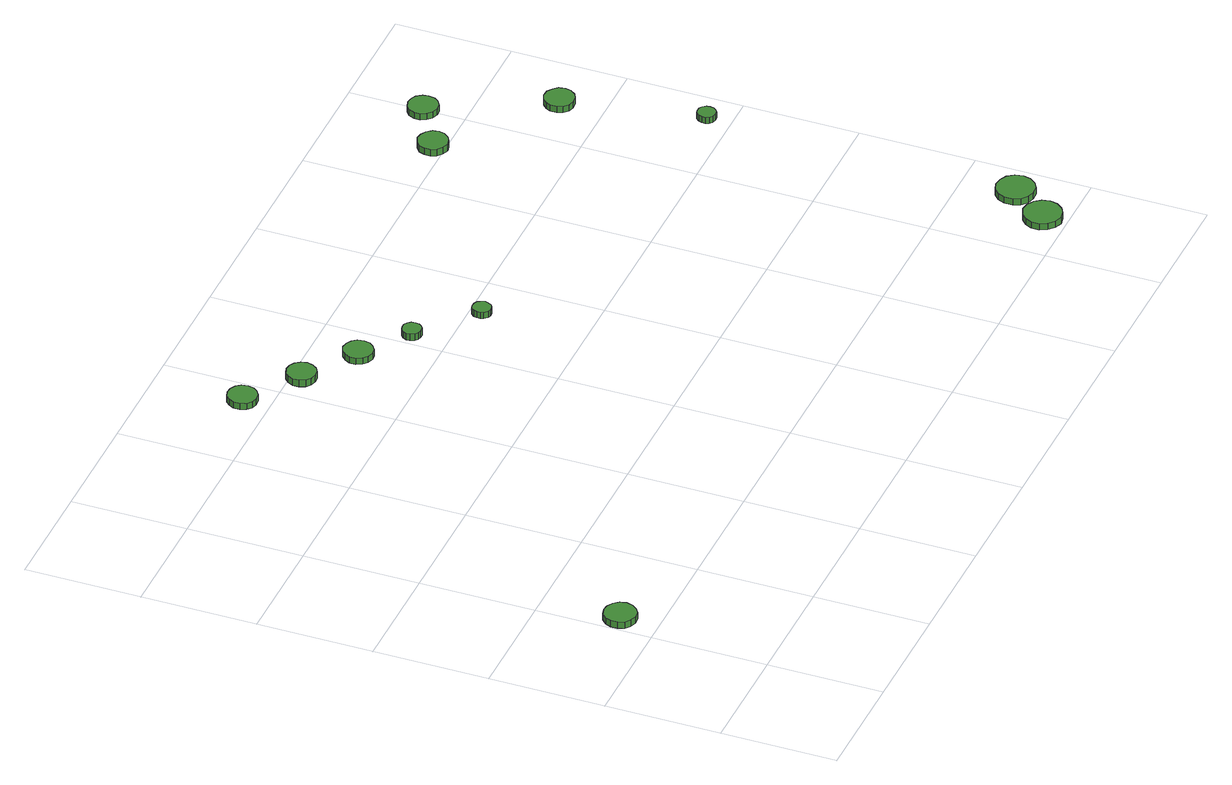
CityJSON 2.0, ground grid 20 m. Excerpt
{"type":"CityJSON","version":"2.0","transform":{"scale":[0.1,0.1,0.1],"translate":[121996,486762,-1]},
"CityObjects":{
"tree1":{"type":"SolitaryVegetationObject","attributes":{"function":"something"},"geometry":[{"type":"MultiSurface","lod":"1","boundaries":[[[0,1,2,3,4,5,6,7,8,9,10,11,12,13,14]],[[15,16,17,18,19,20,21,22,23,24,25,26,27,28,29]],[[0,29,28,1]],[[1,28,27,2]],[[2,27,26,3]],[[3,26,25,4]],[[4,25,24,5]],[[5,24,23,6]],[[6,23,22,7]],[[7,22,21,8]],[[8,21,20,9]],[[9,20,19,10]],[[10,19,18,11]],[[11,18,17,12]],[[12,17,16,13]],[[13,16,15,14]],[[14,15,29,0]]]}]},
"tree2":{"type":"SolitaryVegetationObject","attributes":{"function":"something"},"geometry":[{"type":"MultiSurface","lod":"1","boundaries":[[[30,31,32,33,34,35,36,37,38,39,40,41,42,43,44]],[[45,46,47,48,49,50,51,52,53,54,55,56,57,58,59]],[[30,59,58,31]],[[31,58,57,32]],[[32,57,56,33]],[[33,56,55,34]],[[34,55,54,35]],[[35,54,53,36]],[[36,53,52,37]],[[37,52,51,38]],[[38,51,50,39]],[[39,50,49,40]],[[40,49,48,41]],[[41,48,47,42]],[[42,47,46,43]],[[43,46,45,44]],[[44,45,59,30]]]}]},
"tree3":{"type":"SolitaryVegetationObject","attributes":{"function":"something"},"geometry":[{"type":"MultiSurface","lod":"1","boundaries":[[[60,61,62,63,64,65,66,67,68,69,70,71,72,73,74]],[[75,76,77,78,79,80,81,82,83,84,85,86,87,88,89]],[[60,89,88,61]],[[61,88,87,62]],[[62,87,86,63]],[[63,86,85,64]],[[64,85,84,65]],[[65,84,83,66]],[[66,83,82,67]],[[67,82,81,68]],[[68,81,80,69]],[[69,80,79,70]],[[70,79,78,71]],[[71,78,77,72]],[[72,77,76,73]],[[73,76,75,74]],[[74,75,89,60]]]}]},
"tree4":{"type":"SolitaryVegetationObject","attributes":{"function":"something"},"geometry":[{"type":"MultiSurface","lod":"1","boundaries":[[[90,91,92,93,94,95,96,97,98,99,100,101,102,103,104]],[[105,106,107,108,109,110,111,112,113,114,115,116,117,118,119]],[[90,119,118,91]],[[91,118,117,92]],[[92,117,116,93]],[[93,116,115,94]],[[94,115,114,95]],[[95,114,113,96]],[[96,113,112,97]],[[97,112,111,98]],[[98,111,110,99]],[[99,110,109,100]],[[100,109,108,101]],[[101,108,107,102]],[[102,107,106,103]],[[103,106,105,104]],[[104,105,119,90]]]}]},
"tree5":{"type":"SolitaryVegetationObject","attributes":{"function":"something"},"geometry":[{"type":"MultiSurface","lod":"1","boundaries":[[[120,121,122,123,124,125,126,127,128,129,130,131,132,133,134]],[[135,136,137,138,139,140,141,142,143,144,145,146,147,148,149]],[[120,149,148,121]],[[121,148,147,122]],[[122,147,146,123]],[[123,146,145,124]],[[124,145,144,125]],[[125,144,143,126]],[[126,143,142,127]],[[127,142,141,128]],[[128,141,140,129]],[[129,140,139,130]],[[130,139,138,131]],[[131,138,137,132]],[[132,137,136,133]],[[133,136,135,134]],[[134,135,149,120]]]}]},
"tree6":{"type":"SolitaryVegetationObject","attributes":{"function":"something"},"geometry":[{"type":"MultiSurface","lod":"1","boundaries":[[[150,151,152,153,154,155,156,157,158,159,160,161,162,163,164]],[[165,166,167,168,169,170,171,172,173,174,175,176,177,178,179]],[[150,179,178,151]],[[151,178,177,152]],[[152,177,176,153]],[[153,176,175,154]],[[154,175,174,155]],[[155,174,173,156]],[[156,173,172,157]],[[157,172,171,158]],[[158,171,170,159]],[[159,170,169,160]],[[160,169,168,161]],[[161,168,167,162]],[[162,167,166,163]],[[163,166,165,164]],[[164,165,179,150]]]}]},
"tree7":{"type":"SolitaryVegetationObject","attributes":{"function":"something"},"geometry":[{"type":"MultiSurface","lod":"1","boundaries":[[[180,181,182,183,184,185,186,187,188,189,190,191,192,193,194]],[[195,196,197,198,199,200,201,202,203,204,205,206,207,208,209]],[[180,209,208,181]],[[181,208,207,182]],[[182,207,206,183]],[[183,206,205,184]],[[184,205,204,185]],[[185,204,203,186]],[[186,203,202,187]],[[187,202,201,188]],[[188,201,200,189]],[[189,200,199,190]],[[190,199,198,191]],[[191,198,197,192]],[[192,197,196,193]],[[193,196,195,194]],[[194,195,209,180]]]}]},
"tree8":{"type":"SolitaryVegetationObject","attributes":{"function":"something"},"geometry":[{"type":"MultiSurface","lod":"1","boundaries":[[[210,211,212,213,214,215,216,217,218,219,220,221,222,223,224]],[[225,226,227,228,229,230,231,232,233,234,235,236,237,238,239]],[[210,239,238,211]],[[211,238,237,212]],[[212,237,236,213]],[[213,236,235,214]],[[214,235,234,215]],[[215,234,233,216]],[[216,233,232,217]],[[217,232,231,218]],[[218,231,230,219]],[[219,230,229,220]],[[220,229,228,221]],[[221,228,227,222]],[[222,227,226,223]],[[223,226,225,224]],[[224,225,239,210]]]}]},
"tree9":{"type":"SolitaryVegetationObject","attributes":{"function":"something"},"geometry":[{"type":"MultiSurface","lod":"1","boundaries":[[[240,241,242,243,244,245,246,247,248,249,250,251,252,253,254]],[[255,256,257,258,259,260,261,262,263,264,265,266,267,268,269]],[[240,269,268,241]],[[241,268,267,242]],[[242,267,266,243]],[[243,266,265,244]],[[244,265,264,245]],[[245,264,263,246]],[[246,263,262,247]],[[247,262,261,248]],[[248,261,260,249]],[[249,260,259,250]],[[250,259,258,251]],[[251,258,257,252]],[[252,257,256,253]],[[253,256,255,254]],[[254,255,269,240]]]}]},
"tree10":{"type":"SolitaryVegetationObject","attributes":{"function":"something"},"geometry":[{"type":"MultiSurface","lod":"1","boundaries":[[[270,271,272,273,274,275,276,277,278,279,280,281,282,283,284]],[[285,286,287,288,289,290,291,292,293,294,295,296,297,298,299]],[[270,299,298,271]],[[271,298,297,272]],[[272,297,296,273]],[[273,296,295,274]],[[274,295,294,275]],[[275,294,293,276]],[[276,293,292,277]],[[277,292,291,278]],[[278,291,290,279]],[[279,290,289,280]],[[280,289,288,281]],[[281,288,287,282]],[[282,287,286,283]],[[283,286,285,284]],[[284,285,299,270]]]}]},
"tree11":{"type":"SolitaryVegetationObject","attributes":{"function":"something"},"geometry":[{"type":"MultiSurface","lod":"1","boundaries":[[[300,301,302,303,304,305,306,307,308,309,310,311,312,313,314]],[[315,316,317,318,319,320,321,322,323,324,325,326,327,328,329]],[[300,329,328,301]],[[301,328,327,302]],[[302,327,326,303]],[[303,326,325,304]],[[304,325,324,305]],[[305,324,323,306]],[[306,323,322,307]],[[307,322,321,308]],[[308,321,320,309]],[[309,320,319,310]],[[310,319,318,311]],[[311,318,317,312]],[[312,317,316,313]],[[313,316,315,314]],[[314,315,329,300]]]}]},
"tree12":{"type":"SolitaryVegetationObject","attributes":{"function":"something"},"geometry":[{"type":"MultiSurface","lod":"1","boundaries":[[[330,331,332,333,334,335,336,337,338,339,340,341,342,343,344]],[[345,346,347,348,349,350,351,352,353,354,355,356,357,358,359]],[[330,359,358,331]],[[331,358,357,332]],[[332,357,356,333]],[[333,356,355,334]],[[334,355,354,335]],[[335,354,353,336]],[[336,353,352,337]],[[337,352,351,338]],[[338,351,350,339]],[[339,350,349,340]],[[340,349,348,341]],[[341,348,347,342]],[[342,347,346,343]],[[343,346,345,344]],[[344,345,359,330]]]}]}
},
"vertices":[
[60,266,19],[57,277,19],[50,286,19],[40,292,19],[29,293,19],[18,290,19],[9,282,19],[5,271,19],[5,260,19],[9,249,19],[18,242,19],[29,238,19],[40,239,19],[50,245,19],[57,254,19],[57,254,7],[50,245,7],[40,239,7],[29,238,7],[18,242,7],[9,249,7],[5,260,7],[5,271,7],[9,282,7],[18,290,7],[29,293,7],[40,292,7],[50,286,7],[57,277,7],[60,266,7],
[367,1041,32],[365,1052,32],[359,1060,32],[350,1065,32],[339,1066,32],[329,1063,32],[322,1056,32],[317,1047,32],[317,1036,32],[322,1026,32],[329,1019,32],[339,1016,32],[350,1017,32],[359,1023,32],[365,1031,32],[365,1031,20],[359,1023,20],[350,1017,20],[339,1016,20],[329,1019,20],[322,1026,20],[317,1036,20],[317,1047,20],[322,1056,20],[329,1063,20],[339,1066,20],[350,1065,20],[359,1060,20],[365,1052,20],[367,1041,20],
[460,976,33],[457,986,33],[451,995,33],[442,1000,33],[432,1001,33],[422,998,33],[414,991,33],[410,981,33],[410,971,33],[414,961,33],[422,954,33],[432,951,33],[442,952,33],[451,957,33],[457,966,33],[457,966,20],[451,957,20],[442,952,20],[432,951,20],[422,954,20],[414,961,20],[410,971,20],[410,981,20],[414,991,20],[422,998,20],[432,1001,20],[442,1000,20],[451,995,20],[457,986,20],[460,976,20],
[550,914,32],[548,925,32],[542,933,32],[533,938,32],[523,940,32],[513,936,32],[505,929,32],[500,920,32],[500,909,32],[505,899,32],[513,892,32],[523,889,32],[533,890,32],[542,896,32],[548,904,32],[548,904,20],[542,896,20],[533,890,20],[523,889,20],[513,892,20],[505,899,20],[500,909,20],[500,920,20],[505,929,20],[513,936,20],[523,940,20],[533,938,20],[542,933,20],[548,925,20],[550,914,20],
[626,856,32],[625,863,32],[621,868,32],[615,872,32],[608,872,32],[602,870,32],[597,866,32],[594,859,32],[594,853,32],[597,846,32],[602,842,32],[608,840,32],[615,840,32],[621,844,32],[625,849,32],[625,849,19],[621,844,19],[615,840,19],[608,840,19],[602,842,19],[597,846,19],[594,853,19],[594,859,19],[597,866,19],[602,870,19],[608,872,19],[615,872,19],[621,868,19],[625,863,19],[626,856,19],
[720,773,33],[718,779,33],[715,785,33],[709,788,33],[702,789,33],[696,787,33],[691,782,33],[689,776,33],[689,770,33],[691,764,33],[696,759,33],[702,757,33],[709,758,33],[715,761,33],[718,767,33],[718,767,21],[715,761,21],[709,758,21],[702,757,21],[696,759,21],[691,764,21],[689,770,21],[689,776,21],[691,782,21],[696,787,21],[702,789,21],[709,788,21],[715,785,21],[718,779,21],[720,773,21],
[1315,37,29],[1312,50,29],[1304,61,29],[1292,68,29],[1279,70,29],[1266,65,29],[1256,56,29],[1250,44,29],[1250,30,29],[1256,18,29],[1266,9,29],[1279,4,29],[1292,6,29],[1304,13,29],[1312,24,29],[1312,24,17],[1304,13,17],[1292,6,17],[1279,4,17],[1266,9,17],[1256,18,17],[1250,30,17],[1250,44,17],[1256,56,17],[1266,65,17],[1279,70,17],[1292,68,17],[1304,61,17],[1312,50,17],[1315,37,17],
[1360,101,31],[1357,115,31],[1349,126,31],[1337,132,31],[1323,134,31],[1310,130,31],[1300,121,31],[1295,108,31],[1295,94,31],[1300,82,31],[1310,73,31],[1323,69,31],[1337,70,31],[1349,77,31],[1357,88,31],[1357,88,19],[1349,77,19],[1337,70,19],[1323,69,19],[1310,73,19],[1300,82,19],[1295,94,19],[1295,108,19],[1300,121,19],[1310,130,19],[1323,134,19],[1337,132,19],[1349,126,19],[1357,115,19],[1360,101,19],
[1123,1014,33],[1121,1024,33],[1114,1033,33],[1105,1038,33],[1095,1040,33],[1084,1036,33],[1076,1029,33],[1072,1019,33],[1072,1009,33],[1076,999,33],[1084,992,33],[1095,988,33],[1105,990,33],[1114,995,33],[1121,1004,33],[1121,1004,20],[1114,995,20],[1105,990,20],[1095,988,20],[1084,992,20],[1076,999,20],[1072,1009,20],[1072,1019,20],[1076,1029,20],[1084,1036,20],[1095,1040,20],[1105,1038,20],[1114,1033,20],[1121,1024,20],[1123,1014,20],
[1209,1066,31],[1207,1076,31],[1201,1085,31],[1191,1090,31],[1181,1091,31],[1171,1088,31],[1163,1081,31],[1158,1071,31],[1158,1060,31],[1163,1051,31],[1171,1044,31],[1181,1040,31],[1191,1041,31],[1201,1047,31],[1207,1055,31],[1207,1055,19],[1201,1047,19],[1191,1041,19],[1181,1040,19],[1171,1044,19],[1163,1051,19],[1158,1060,19],[1158,1071,19],[1163,1081,19],[1171,1088,19],[1181,1091,19],[1191,1090,19],[1201,1085,19],[1207,1076,19],[1209,1066,19],
[1340,633,38],[1339,639,38],[1335,645,38],[1330,648,38],[1323,649,38],[1317,647,38],[1312,642,38],[1310,636,38],[1310,630,38],[1312,624,38],[1317,620,38],[1323,618,38],[1330,618,38],[1335,622,38],[1339,627,38],[1339,627,26],[1335,622,26],[1330,618,26],[1323,618,26],[1317,620,26],[1312,624,26],[1310,630,26],[1310,636,26],[1312,642,26],[1317,647,26],[1323,649,26],[1330,648,26],[1335,645,26],[1339,639,26],[1340,633,26],
[1304,868,35],[1302,879,35],[1295,887,35],[1286,893,35],[1275,894,35],[1265,890,35],[1257,883,35],[1253,874,35],[1253,863,35],[1257,853,35],[1265,846,35],[1275,843,35],[1286,844,35],[1295,849,35],[1302,858,35],[1302,858,23],[1295,849,23],[1286,844,23],[1275,843,23],[1265,846,23],[1257,853,23],[1253,863,23],[1253,874,23],[1257,883,23],[1265,890,23],[1275,894,23],[1286,893,23],[1295,887,23],[1302,879,23],[1304,868,23]
]}
